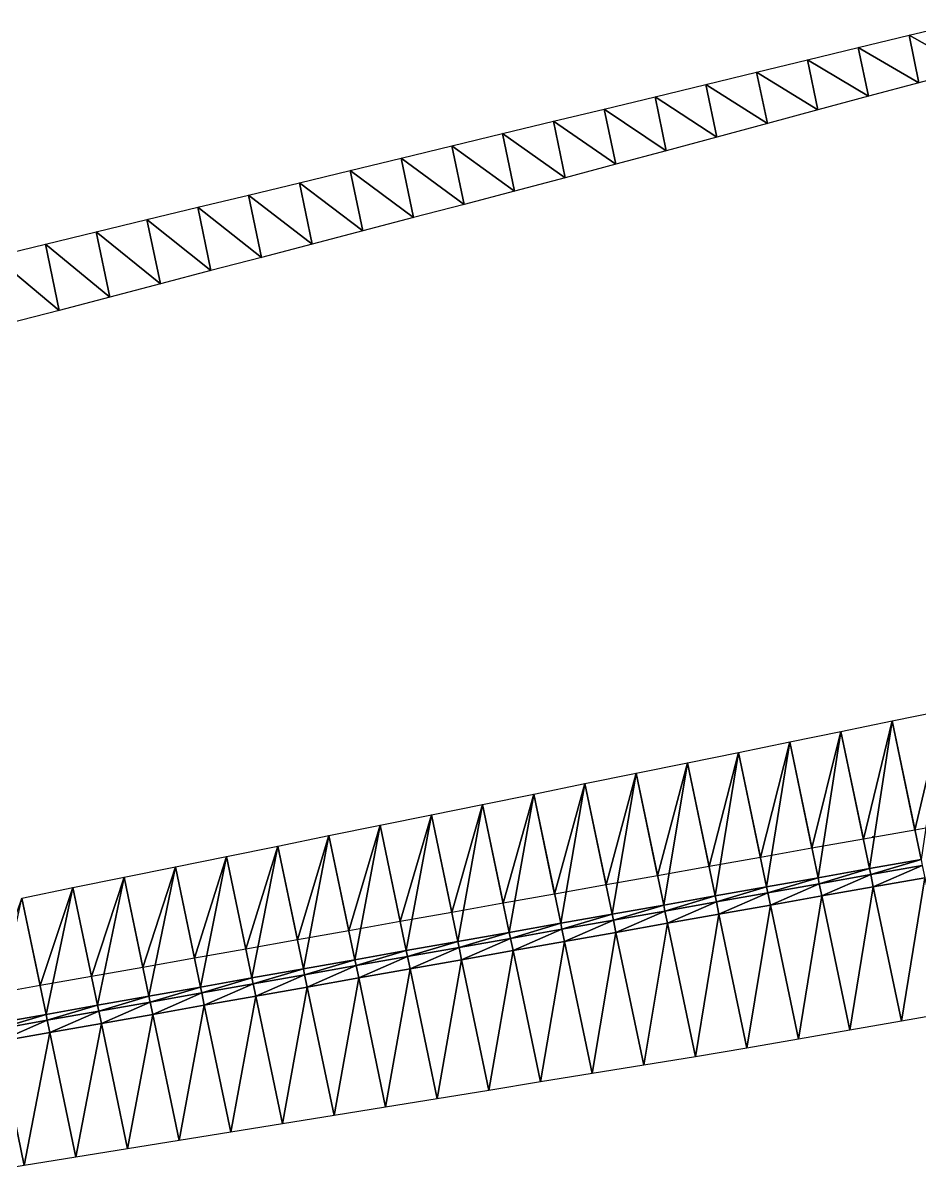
# Model space of a CAD drawing. Header units: metres. Extents: x 1882598 to 1885460, y 3171405 to 3171756.
# Drawn here: x 1883181.22 to 1883198.39, y 3171603.16 to 3171625.19 of the extents above; entities that cross this region are included whole.
import ezdxf

# ---------------------------------------------------------------- set-up
doc = ezdxf.new("R2010")
doc.units = ezdxf.units.M
doc.header["$MEASUREMENT"] = 0
doc.layers.add('Triangles surfaces projet', color=7, linetype='Continuous', true_color=0x848484)

msp = doc.modelspace()

# ---------------------------------------------------------------- linework, layer by layer
msp.add_point((1883197.488, 3171609.618, 151.624))
at = {"layer": 'Triangles surfaces projet'}
for points in [[(1883199.151, 3171625.194, 150.965), (1883199.336, 3171624.311, 150.988), (1883198.179, 3171624.959, 150.97), (1883199.151, 3171625.194, 150.965)], [(1883199.151, 3171625.194, 151.315), (1883199.336, 3171624.311, 151.338), (1883198.179, 3171624.959, 151.32), (1883199.151, 3171625.194, 151.315)], [(1883197.206, 3171624.724, 150.975), (1883198.179, 3171624.959, 150.97), (1883198.368, 3171624.051, 150.993), (1883197.206, 3171624.724, 150.975)], [(1883198.179, 3171624.959, 151.32), (1883198.368, 3171624.051, 151.343), (1883197.206, 3171624.724, 151.325), (1883198.179, 3171624.959, 151.32)], [(1883199.336, 3171624.311, 150.988), (1883198.368, 3171624.051, 150.993), (1883198.179, 3171624.959, 150.97), (1883199.336, 3171624.311, 150.988)], [(1883199.336, 3171624.311, 151.338), (1883198.368, 3171624.051, 151.343), (1883198.179, 3171624.959, 151.32), (1883199.336, 3171624.311, 151.338)], [(1883197.206, 3171624.724, 150.975), (1883197.401, 3171623.791, 150.999), (1883196.234, 3171624.489, 150.98), (1883197.206, 3171624.724, 150.975)], [(1883197.206, 3171624.724, 151.325), (1883197.401, 3171623.791, 151.349), (1883196.234, 3171624.489, 151.33), (1883197.206, 3171624.724, 151.325)], [(1883197.206, 3171624.724, 150.975), (1883198.368, 3171624.051, 150.993), (1883197.401, 3171623.791, 150.999), (1883197.206, 3171624.724, 150.975)], [(1883198.368, 3171624.051, 151.343), (1883197.401, 3171623.791, 151.349), (1883197.206, 3171624.724, 151.325), (1883198.368, 3171624.051, 151.343)], [(1883196.434, 3171623.531, 151.004), (1883195.261, 3171624.254, 150.985), (1883196.234, 3171624.489, 150.98), (1883196.434, 3171623.531, 151.004)], [(1883196.234, 3171624.489, 151.33), (1883196.434, 3171623.531, 151.354), (1883195.261, 3171624.254, 151.335), (1883196.234, 3171624.489, 151.33)], [(1883197.401, 3171623.791, 150.999), (1883196.434, 3171623.531, 151.004), (1883196.234, 3171624.489, 150.98), (1883197.401, 3171623.791, 150.999)], [(1883197.401, 3171623.791, 151.349), (1883196.434, 3171623.531, 151.354), (1883196.234, 3171624.489, 151.33), (1883197.401, 3171623.791, 151.349)], [(1883195.261, 3171624.254, 150.985), (1883195.467, 3171623.27, 151.01), (1883194.289, 3171624.018, 150.99), (1883195.261, 3171624.254, 150.985)], [(1883195.261, 3171624.254, 151.335), (1883195.467, 3171623.27, 151.36), (1883194.289, 3171624.018, 151.34), (1883195.261, 3171624.254, 151.335)], [(1883195.467, 3171623.27, 151.01), (1883195.261, 3171624.254, 150.985), (1883196.434, 3171623.531, 151.004), (1883195.467, 3171623.27, 151.01)], [(1883196.434, 3171623.531, 151.354), (1883195.467, 3171623.27, 151.36), (1883195.261, 3171624.254, 151.335), (1883196.434, 3171623.531, 151.354)], [(1883194.289, 3171624.018, 150.99), (1883194.499, 3171623.01, 151.015), (1883193.317, 3171623.783, 150.995), (1883194.289, 3171624.018, 150.99)], [(1883194.289, 3171624.018, 151.34), (1883194.499, 3171623.01, 151.365), (1883193.317, 3171623.783, 151.345), (1883194.289, 3171624.018, 151.34)], [(1883195.467, 3171623.27, 151.01), (1883194.499, 3171623.01, 151.015), (1883194.289, 3171624.018, 150.99), (1883195.467, 3171623.27, 151.01)], [(1883194.289, 3171624.018, 151.34), (1883195.467, 3171623.27, 151.36), (1883194.499, 3171623.01, 151.365), (1883194.289, 3171624.018, 151.34)], [(1883193.532, 3171622.75, 151.021), (1883192.344, 3171623.548, 151), (1883193.317, 3171623.783, 150.995), (1883193.532, 3171622.75, 151.021)], [(1883193.317, 3171623.783, 151.345), (1883193.532, 3171622.75, 151.371), (1883192.344, 3171623.548, 151.35), (1883193.317, 3171623.783, 151.345)], [(1883193.532, 3171622.75, 151.021), (1883193.317, 3171623.783, 150.995), (1883194.499, 3171623.01, 151.015), (1883193.532, 3171622.75, 151.021)], [(1883193.317, 3171623.783, 151.345), (1883194.499, 3171623.01, 151.365), (1883193.532, 3171622.75, 151.371), (1883193.317, 3171623.783, 151.345)], [(1883191.372, 3171623.313, 151.004), (1883192.344, 3171623.548, 151), (1883192.565, 3171622.49, 151.027), (1883191.372, 3171623.313, 151.004)], [(1883192.344, 3171623.548, 151.35), (1883192.565, 3171622.49, 151.377), (1883191.372, 3171623.313, 151.354), (1883192.344, 3171623.548, 151.35)], [(1883192.565, 3171622.49, 151.027), (1883192.344, 3171623.548, 151), (1883193.532, 3171622.75, 151.021), (1883192.565, 3171622.49, 151.027)], [(1883192.344, 3171623.548, 151.35), (1883193.532, 3171622.75, 151.371), (1883192.565, 3171622.49, 151.377), (1883192.344, 3171623.548, 151.35)], [(1883191.598, 3171622.23, 151.032), (1883190.399, 3171623.078, 151.009), (1883191.372, 3171623.313, 151.004), (1883191.598, 3171622.23, 151.032)], [(1883191.372, 3171623.313, 151.354), (1883191.598, 3171622.23, 151.382), (1883190.399, 3171623.078, 151.359), (1883191.372, 3171623.313, 151.354)], [(1883192.565, 3171622.49, 151.027), (1883191.598, 3171622.23, 151.032), (1883191.372, 3171623.313, 151.004), (1883192.565, 3171622.49, 151.027)], [(1883191.372, 3171623.313, 151.354), (1883192.565, 3171622.49, 151.377), (1883191.598, 3171622.23, 151.382), (1883191.372, 3171623.313, 151.354)], [(1883190.629, 3171621.976, 151.037), (1883189.427, 3171622.843, 151.014), (1883190.399, 3171623.078, 151.009), (1883190.629, 3171621.976, 151.037)], [(1883190.399, 3171623.078, 151.359), (1883190.629, 3171621.976, 151.387), (1883189.427, 3171622.843, 151.364), (1883190.399, 3171623.078, 151.359)], [(1883190.629, 3171621.976, 151.037), (1883190.399, 3171623.078, 151.009), (1883191.598, 3171622.23, 151.032), (1883190.629, 3171621.976, 151.037)], [(1883191.598, 3171622.23, 151.382), (1883190.629, 3171621.976, 151.387), (1883190.399, 3171623.078, 151.359), (1883191.598, 3171622.23, 151.382)], [(1883189.661, 3171621.722, 151.043), (1883188.454, 3171622.607, 151.019), (1883189.427, 3171622.843, 151.014), (1883189.661, 3171621.722, 151.043)], [(1883189.427, 3171622.843, 151.364), (1883189.661, 3171621.722, 151.393), (1883188.454, 3171622.607, 151.369), (1883189.427, 3171622.843, 151.364)], [(1883189.661, 3171621.722, 151.043), (1883189.427, 3171622.843, 151.014), (1883190.629, 3171621.976, 151.037), (1883189.661, 3171621.722, 151.043)], [(1883190.629, 3171621.976, 151.387), (1883189.661, 3171621.722, 151.393), (1883189.427, 3171622.843, 151.364), (1883190.629, 3171621.976, 151.387)], [(1883188.692, 3171621.469, 151.048), (1883187.482, 3171622.372, 151.024), (1883188.454, 3171622.607, 151.019), (1883188.692, 3171621.469, 151.048)], [(1883188.454, 3171622.607, 151.369), (1883188.692, 3171621.469, 151.398), (1883187.482, 3171622.372, 151.374), (1883188.454, 3171622.607, 151.369)], [(1883189.661, 3171621.722, 151.043), (1883188.692, 3171621.469, 151.048), (1883188.454, 3171622.607, 151.019), (1883189.661, 3171621.722, 151.043)], [(1883188.454, 3171622.607, 151.369), (1883189.661, 3171621.722, 151.393), (1883188.692, 3171621.469, 151.398), (1883188.454, 3171622.607, 151.369)], [(1883187.482, 3171622.372, 151.024), (1883187.723, 3171621.215, 151.054), (1883186.509, 3171622.137, 151.029), (1883187.482, 3171622.372, 151.024)], [(1883187.482, 3171622.372, 151.374), (1883187.723, 3171621.215, 151.404), (1883186.509, 3171622.137, 151.379), (1883187.482, 3171622.372, 151.374)], [(1883187.482, 3171622.372, 151.024), (1883188.692, 3171621.469, 151.048), (1883187.723, 3171621.215, 151.054), (1883187.482, 3171622.372, 151.024)], [(1883187.482, 3171622.372, 151.374), (1883188.692, 3171621.469, 151.398), (1883187.723, 3171621.215, 151.404), (1883187.482, 3171622.372, 151.374)], [(1883186.509, 3171622.137, 151.029), (1883186.755, 3171620.962, 151.059), (1883185.537, 3171621.902, 151.034), (1883186.509, 3171622.137, 151.029)], [(1883186.509, 3171622.137, 151.379), (1883186.755, 3171620.962, 151.409), (1883185.537, 3171621.902, 151.384), (1883186.509, 3171622.137, 151.379)], [(1883186.755, 3171620.962, 151.059), (1883186.509, 3171622.137, 151.029), (1883187.723, 3171621.215, 151.054), (1883186.755, 3171620.962, 151.059)], [(1883186.509, 3171622.137, 151.379), (1883187.723, 3171621.215, 151.404), (1883186.755, 3171620.962, 151.409), (1883186.509, 3171622.137, 151.379)], [(1883184.564, 3171621.667, 151.039), (1883185.537, 3171621.902, 151.034), (1883185.786, 3171620.708, 151.064), (1883184.564, 3171621.667, 151.039)], [(1883185.537, 3171621.902, 151.384), (1883185.786, 3171620.708, 151.414), (1883184.564, 3171621.667, 151.389), (1883185.537, 3171621.902, 151.384)], [(1883185.786, 3171620.708, 151.064), (1883185.537, 3171621.902, 151.034), (1883186.755, 3171620.962, 151.059), (1883185.786, 3171620.708, 151.064)], [(1883185.537, 3171621.902, 151.384), (1883186.755, 3171620.962, 151.409), (1883185.786, 3171620.708, 151.414), (1883185.537, 3171621.902, 151.384)], [(1883183.592, 3171621.431, 151.044), (1883184.564, 3171621.667, 151.039), (1883184.817, 3171620.455, 151.07), (1883183.592, 3171621.431, 151.044)], [(1883184.564, 3171621.667, 151.389), (1883184.817, 3171620.455, 151.42), (1883183.592, 3171621.431, 151.394), (1883184.564, 3171621.667, 151.389)], [(1883185.786, 3171620.708, 151.064), (1883184.817, 3171620.455, 151.07), (1883184.564, 3171621.667, 151.039), (1883185.786, 3171620.708, 151.064)], [(1883184.564, 3171621.667, 151.389), (1883185.786, 3171620.708, 151.414), (1883184.817, 3171620.455, 151.42), (1883184.564, 3171621.667, 151.389)], [(1883183.592, 3171621.431, 151.044), (1883183.849, 3171620.201, 151.075), (1883182.619, 3171621.196, 151.048), (1883183.592, 3171621.431, 151.044)], [(1883183.592, 3171621.431, 151.394), (1883183.849, 3171620.201, 151.425), (1883182.619, 3171621.196, 151.398), (1883183.592, 3171621.431, 151.394)], [(1883184.817, 3171620.455, 151.07), (1883183.849, 3171620.201, 151.075), (1883183.592, 3171621.431, 151.044), (1883184.817, 3171620.455, 151.07)], [(1883183.592, 3171621.431, 151.394), (1883184.817, 3171620.455, 151.42), (1883183.849, 3171620.201, 151.425), (1883183.592, 3171621.431, 151.394)], [(1883182.88, 3171619.947, 151.08), (1883181.647, 3171620.961, 151.053), (1883182.619, 3171621.196, 151.048), (1883182.88, 3171619.947, 151.08)], [(1883182.619, 3171621.196, 151.398), (1883182.88, 3171619.947, 151.43), (1883181.647, 3171620.961, 151.403), (1883182.619, 3171621.196, 151.398)], [(1883182.619, 3171621.196, 151.048), (1883183.849, 3171620.201, 151.075), (1883182.88, 3171619.947, 151.08), (1883182.619, 3171621.196, 151.048)], [(1883182.619, 3171621.196, 151.398), (1883183.849, 3171620.201, 151.425), (1883182.88, 3171619.947, 151.43), (1883182.619, 3171621.196, 151.398)], [(1883181.911, 3171619.694, 151.086), (1883180.675, 3171620.726, 151.058), (1883181.647, 3171620.961, 151.053), (1883181.911, 3171619.694, 151.086)], [(1883181.647, 3171620.961, 151.403), (1883181.911, 3171619.694, 151.436), (1883180.675, 3171620.726, 151.408), (1883181.647, 3171620.961, 151.403)], [(1883181.647, 3171620.961, 151.053), (1883182.88, 3171619.947, 151.08), (1883181.911, 3171619.694, 151.086), (1883181.647, 3171620.961, 151.053)], [(1883181.647, 3171620.961, 151.403), (1883182.88, 3171619.947, 151.43), (1883181.911, 3171619.694, 151.436), (1883181.647, 3171620.961, 151.403)], [(1883180.943, 3171619.44, 151.091), (1883180.675, 3171620.726, 151.058), (1883181.911, 3171619.694, 151.086), (1883180.943, 3171619.44, 151.091)], [(1883180.675, 3171620.726, 151.408), (1883181.911, 3171619.694, 151.436), (1883180.943, 3171619.44, 151.441), (1883180.675, 3171620.726, 151.408)], [(1883198.408, 3171609.181, 150.968), (1883197.854, 3171611.833, 151.036), (1883198.834, 3171612.034, 151.032), (1883198.408, 3171609.181, 150.968)], [(1883198.834, 3171612.034, 151.382), (1883198.29, 3171609.745, 151.333), (1883197.854, 3171611.833, 151.386), (1883198.834, 3171612.034, 151.382)], [(1883199.275, 3171609.92, 151.328), (1883198.29, 3171609.745, 151.333), (1883198.834, 3171612.034, 151.382), (1883199.275, 3171609.92, 151.328)], [(1883197.422, 3171609.006, 150.973), (1883196.874, 3171611.633, 151.04), (1883197.854, 3171611.833, 151.036), (1883197.422, 3171609.006, 150.973)], [(1883197.854, 3171611.833, 151.386), (1883197.305, 3171609.57, 151.338), (1883196.874, 3171611.633, 151.39), (1883197.854, 3171611.833, 151.386)], [(1883198.29, 3171609.745, 151.333), (1883197.305, 3171609.57, 151.338), (1883197.854, 3171611.833, 151.386), (1883198.29, 3171609.745, 151.333)], [(1883197.422, 3171609.006, 150.973), (1883197.854, 3171611.833, 151.036), (1883198.408, 3171609.181, 150.968), (1883197.422, 3171609.006, 150.973)], [(1883196.874, 3171611.633, 151.04), (1883196.437, 3171608.832, 150.978), (1883195.895, 3171611.432, 151.045), (1883196.874, 3171611.633, 151.04)], [(1883196.874, 3171611.633, 151.39), (1883196.32, 3171609.395, 151.342), (1883195.895, 3171611.432, 151.395), (1883196.874, 3171611.633, 151.39)], [(1883197.305, 3171609.57, 151.338), (1883196.32, 3171609.395, 151.342), (1883196.874, 3171611.633, 151.39), (1883197.305, 3171609.57, 151.338)], [(1883196.437, 3171608.832, 150.978), (1883196.874, 3171611.633, 151.04), (1883197.422, 3171609.006, 150.973), (1883196.437, 3171608.832, 150.978)], [(1883193.935, 3171611.031, 151.053), (1883194.915, 3171611.232, 151.049), (1883194.467, 3171608.483, 150.988), (1883193.935, 3171611.031, 151.053)], [(1883194.915, 3171611.232, 151.399), (1883194.35, 3171609.044, 151.352), (1883193.935, 3171611.031, 151.403), (1883194.915, 3171611.232, 151.399)], [(1883195.335, 3171609.219, 151.347), (1883194.35, 3171609.044, 151.352), (1883194.915, 3171611.232, 151.399), (1883195.335, 3171609.219, 151.347)], [(1883195.452, 3171608.658, 150.983), (1883194.467, 3171608.483, 150.988), (1883194.915, 3171611.232, 151.049), (1883195.452, 3171608.658, 150.983)], [(1883195.895, 3171611.432, 151.045), (1883195.452, 3171608.658, 150.983), (1883194.915, 3171611.232, 151.049), (1883195.895, 3171611.432, 151.045)], [(1883195.895, 3171611.432, 151.395), (1883195.335, 3171609.219, 151.347), (1883194.915, 3171611.232, 151.399), (1883195.895, 3171611.432, 151.395)], [(1883196.32, 3171609.395, 151.342), (1883195.335, 3171609.219, 151.347), (1883195.895, 3171611.432, 151.395), (1883196.32, 3171609.395, 151.342)], [(1883195.452, 3171608.658, 150.983), (1883195.895, 3171611.432, 151.045), (1883196.437, 3171608.832, 150.978), (1883195.452, 3171608.658, 150.983)], [(1883193.935, 3171611.031, 151.053), (1883193.482, 3171608.309, 150.993), (1883192.955, 3171610.832, 151.057), (1883193.935, 3171611.031, 151.053)], [(1883193.935, 3171611.031, 151.403), (1883193.365, 3171608.869, 151.357), (1883192.955, 3171610.832, 151.407), (1883193.935, 3171611.031, 151.403)], [(1883194.35, 3171609.044, 151.352), (1883193.365, 3171608.869, 151.357), (1883193.935, 3171611.031, 151.403), (1883194.35, 3171609.044, 151.352)], [(1883194.467, 3171608.483, 150.988), (1883193.482, 3171608.309, 150.993), (1883193.935, 3171611.031, 151.053), (1883194.467, 3171608.483, 150.988)], [(1883191.975, 3171610.633, 151.061), (1883192.955, 3171610.832, 151.057), (1883192.497, 3171608.135, 150.998), (1883191.975, 3171610.633, 151.061)], [(1883192.955, 3171610.832, 151.407), (1883192.38, 3171608.694, 151.362), (1883191.975, 3171610.633, 151.411), (1883192.955, 3171610.832, 151.407)], [(1883193.365, 3171608.869, 151.357), (1883192.38, 3171608.694, 151.362), (1883192.955, 3171610.832, 151.407), (1883193.365, 3171608.869, 151.357)], [(1883192.497, 3171608.135, 150.998), (1883192.955, 3171610.832, 151.057), (1883193.482, 3171608.309, 150.993), (1883192.497, 3171608.135, 150.998)], [(1883190.995, 3171610.434, 151.066), (1883191.975, 3171610.633, 151.061), (1883191.511, 3171607.96, 151.002), (1883190.995, 3171610.434, 151.066)], [(1883191.975, 3171610.633, 151.411), (1883191.395, 3171608.518, 151.367), (1883190.995, 3171610.434, 151.416), (1883191.975, 3171610.633, 151.411)], [(1883192.38, 3171608.694, 151.362), (1883191.395, 3171608.518, 151.367), (1883191.975, 3171610.633, 151.411), (1883192.38, 3171608.694, 151.362)], [(1883192.497, 3171608.135, 150.998), (1883191.511, 3171607.96, 151.002), (1883191.975, 3171610.633, 151.061), (1883192.497, 3171608.135, 150.998)], [(1883190.015, 3171610.235, 151.07), (1883190.995, 3171610.434, 151.066), (1883190.526, 3171607.786, 151.007), (1883190.015, 3171610.235, 151.07)], [(1883190.995, 3171610.434, 151.416), (1883190.41, 3171608.343, 151.372), (1883190.015, 3171610.235, 151.42), (1883190.995, 3171610.434, 151.416)], [(1883191.395, 3171608.518, 151.367), (1883190.41, 3171608.343, 151.372), (1883190.995, 3171610.434, 151.416), (1883191.395, 3171608.518, 151.367)], [(1883190.995, 3171610.434, 151.066), (1883191.511, 3171607.96, 151.002), (1883190.526, 3171607.786, 151.007), (1883190.995, 3171610.434, 151.066)], [(1883190.015, 3171610.235, 151.07), (1883189.541, 3171607.612, 151.012), (1883189.035, 3171610.036, 151.074), (1883190.015, 3171610.235, 151.07)], [(1883190.015, 3171610.235, 151.42), (1883189.425, 3171608.168, 151.376), (1883189.035, 3171610.036, 151.424), (1883190.015, 3171610.235, 151.42)], [(1883190.41, 3171608.343, 151.372), (1883189.425, 3171608.168, 151.376), (1883190.015, 3171610.235, 151.42), (1883190.41, 3171608.343, 151.372)], [(1883189.541, 3171607.612, 151.012), (1883190.015, 3171610.235, 151.07), (1883190.526, 3171607.786, 151.007), (1883189.541, 3171607.612, 151.012)], [(1883188.556, 3171607.437, 151.017), (1883188.055, 3171609.837, 151.078), (1883189.035, 3171610.036, 151.074), (1883188.556, 3171607.437, 151.017)], [(1883189.035, 3171610.036, 151.424), (1883188.44, 3171607.993, 151.381), (1883188.055, 3171609.837, 151.428), (1883189.035, 3171610.036, 151.424)], [(1883189.425, 3171608.168, 151.376), (1883188.44, 3171607.993, 151.381), (1883189.035, 3171610.036, 151.424), (1883189.425, 3171608.168, 151.376)], [(1883189.541, 3171607.612, 151.012), (1883188.556, 3171607.437, 151.017), (1883189.035, 3171610.036, 151.074), (1883189.541, 3171607.612, 151.012)], [(1883187.571, 3171607.263, 151.022), (1883187.075, 3171609.638, 151.083), (1883188.055, 3171609.837, 151.078), (1883187.571, 3171607.263, 151.022)], [(1883188.055, 3171609.837, 151.428), (1883187.455, 3171607.817, 151.386), (1883187.075, 3171609.638, 151.433), (1883188.055, 3171609.837, 151.428)], [(1883188.44, 3171607.993, 151.381), (1883187.455, 3171607.817, 151.386), (1883188.055, 3171609.837, 151.428), (1883188.44, 3171607.993, 151.381)], [(1883188.055, 3171609.837, 151.078), (1883188.556, 3171607.437, 151.017), (1883187.571, 3171607.263, 151.022), (1883188.055, 3171609.837, 151.078)], [(1883186.586, 3171607.089, 151.027), (1883186.095, 3171609.439, 151.087), (1883187.075, 3171609.638, 151.083), (1883186.586, 3171607.089, 151.027)], [(1883187.075, 3171609.638, 151.433), (1883186.47, 3171607.642, 151.391), (1883186.095, 3171609.439, 151.437), (1883187.075, 3171609.638, 151.433)], [(1883187.455, 3171607.817, 151.386), (1883186.47, 3171607.642, 151.391), (1883187.075, 3171609.638, 151.433), (1883187.455, 3171607.817, 151.386)], [(1883187.075, 3171609.638, 151.083), (1883187.571, 3171607.263, 151.022), (1883186.586, 3171607.089, 151.027), (1883187.075, 3171609.638, 151.083)], [(1883184.615, 3171606.74, 151.037), (1883184.135, 3171609.041, 151.095), (1883185.115, 3171609.24, 151.091), (1883184.615, 3171606.74, 151.037)], [(1883185.115, 3171609.24, 151.441), (1883184.5, 3171607.292, 151.401), (1883184.135, 3171609.041, 151.445), (1883185.115, 3171609.24, 151.441)], [(1883185.485, 3171607.467, 151.396), (1883184.5, 3171607.292, 151.401), (1883185.115, 3171609.24, 151.441), (1883185.485, 3171607.467, 151.396)], [(1883184.615, 3171606.74, 151.037), (1883185.115, 3171609.24, 151.091), (1883185.6, 3171606.914, 151.032), (1883184.615, 3171606.74, 151.037)], [(1883186.095, 3171609.439, 151.087), (1883185.6, 3171606.914, 151.032), (1883185.115, 3171609.24, 151.091), (1883186.095, 3171609.439, 151.087)], [(1883186.095, 3171609.439, 151.437), (1883185.485, 3171607.467, 151.396), (1883185.115, 3171609.24, 151.441), (1883186.095, 3171609.439, 151.437)], [(1883186.47, 3171607.642, 151.391), (1883185.485, 3171607.467, 151.396), (1883186.095, 3171609.439, 151.437), (1883186.47, 3171607.642, 151.391)], [(1883186.095, 3171609.439, 151.087), (1883186.586, 3171607.089, 151.027), (1883185.6, 3171606.914, 151.032), (1883186.095, 3171609.439, 151.087)], [(1883183.63, 3171606.566, 151.041), (1883183.155, 3171608.842, 151.1), (1883184.135, 3171609.041, 151.095), (1883183.63, 3171606.566, 151.041)], [(1883184.135, 3171609.041, 151.445), (1883183.515, 3171607.116, 151.405), (1883183.155, 3171608.842, 151.45), (1883184.135, 3171609.041, 151.445)], [(1883184.5, 3171607.292, 151.401), (1883183.515, 3171607.116, 151.405), (1883184.135, 3171609.041, 151.445), (1883184.5, 3171607.292, 151.401)], [(1883184.615, 3171606.74, 151.037), (1883183.63, 3171606.566, 151.041), (1883184.135, 3171609.041, 151.095), (1883184.615, 3171606.74, 151.037)], [(1883197.422, 3171609.006, 150.973), (1883198.408, 3171609.181, 150.968), (1883197.446, 3171608.893, 150.97), (1883197.422, 3171609.006, 150.973)], [(1883198.408, 3171609.181, 150.968), (1883198.431, 3171609.067, 150.965), (1883197.446, 3171608.893, 150.97), (1883198.408, 3171609.181, 150.968)], [(1883197.446, 3171608.893, 150.97), (1883198.431, 3171609.067, 150.965), (1883197.495, 3171608.657, 151.211), (1883197.446, 3171608.893, 150.97)], [(1883197.495, 3171608.657, 151.211), (1883198.431, 3171609.067, 150.965), (1883198.48, 3171608.831, 151.206), (1883197.495, 3171608.657, 151.211)], [(1883183.155, 3171608.842, 151.1), (1883182.645, 3171606.391, 151.046), (1883182.175, 3171608.643, 151.104), (1883183.155, 3171608.842, 151.1)], [(1883183.155, 3171608.842, 151.45), (1883182.53, 3171606.941, 151.41), (1883182.175, 3171608.643, 151.454), (1883183.155, 3171608.842, 151.45)], [(1883183.515, 3171607.116, 151.405), (1883182.53, 3171606.941, 151.41), (1883183.155, 3171608.842, 151.45), (1883183.515, 3171607.116, 151.405)], [(1883183.155, 3171608.842, 151.1), (1883183.63, 3171606.566, 151.041), (1883182.645, 3171606.391, 151.046), (1883183.155, 3171608.842, 151.1)], [(1883195.476, 3171608.544, 150.98), (1883195.452, 3171608.658, 150.983), (1883196.437, 3171608.832, 150.978), (1883195.476, 3171608.544, 150.98)], [(1883196.437, 3171608.832, 150.978), (1883196.461, 3171608.718, 150.975), (1883195.476, 3171608.544, 150.98), (1883196.437, 3171608.832, 150.978)], [(1883196.461, 3171608.718, 150.975), (1883196.437, 3171608.832, 150.978), (1883197.422, 3171609.006, 150.973), (1883196.461, 3171608.718, 150.975)], [(1883197.422, 3171609.006, 150.973), (1883197.446, 3171608.893, 150.97), (1883196.461, 3171608.718, 150.975), (1883197.422, 3171609.006, 150.973)], [(1883196.51, 3171608.483, 151.216), (1883196.461, 3171608.718, 150.975), (1883197.446, 3171608.893, 150.97), (1883196.51, 3171608.483, 151.216)], [(1883197.495, 3171608.657, 151.211), (1883196.51, 3171608.483, 151.216), (1883197.446, 3171608.893, 150.97), (1883197.495, 3171608.657, 151.211)], [(1883197.495, 3171608.657, 151.211), (1883198.48, 3171608.831, 151.206), (1883198.032, 3171606.087, 152.961), (1883197.495, 3171608.657, 151.211)], [(1883199.017, 3171606.259, 152.958), (1883198.032, 3171606.087, 152.961), (1883198.48, 3171608.831, 151.206), (1883199.017, 3171606.259, 152.958)], [(1883181.66, 3171606.217, 151.051), (1883181.195, 3171608.444, 151.108), (1883182.175, 3171608.643, 151.104), (1883181.66, 3171606.217, 151.051)], [(1883182.175, 3171608.643, 151.454), (1883181.545, 3171606.766, 151.415), (1883181.195, 3171608.444, 151.458), (1883182.175, 3171608.643, 151.454)], [(1883182.53, 3171606.941, 151.41), (1883181.545, 3171606.766, 151.415), (1883182.175, 3171608.643, 151.454), (1883182.53, 3171606.941, 151.41)], [(1883182.645, 3171606.391, 151.046), (1883181.66, 3171606.217, 151.051), (1883182.175, 3171608.643, 151.104), (1883182.645, 3171606.391, 151.046)], [(1883194.491, 3171608.37, 150.985), (1883194.467, 3171608.483, 150.988), (1883195.452, 3171608.658, 150.983), (1883194.491, 3171608.37, 150.985)], [(1883195.452, 3171608.658, 150.983), (1883195.476, 3171608.544, 150.98), (1883194.491, 3171608.37, 150.985), (1883195.452, 3171608.658, 150.983)], [(1883195.525, 3171608.308, 151.221), (1883195.476, 3171608.544, 150.98), (1883196.461, 3171608.718, 150.975), (1883195.525, 3171608.308, 151.221)], [(1883196.461, 3171608.718, 150.975), (1883196.51, 3171608.483, 151.216), (1883195.525, 3171608.308, 151.221), (1883196.461, 3171608.718, 150.975)], [(1883197.046, 3171605.916, 152.964), (1883196.51, 3171608.483, 151.216), (1883197.495, 3171608.657, 151.211), (1883197.046, 3171605.916, 152.964)], [(1883197.495, 3171608.657, 151.211), (1883198.032, 3171606.087, 152.961), (1883197.046, 3171605.916, 152.964), (1883197.495, 3171608.657, 151.211)], [(1883181.545, 3171606.766, 151.415), (1883180.56, 3171606.59, 151.42), (1883181.195, 3171608.444, 151.458), (1883181.545, 3171606.766, 151.415)], [(1883180.675, 3171606.043, 151.056), (1883181.195, 3171608.444, 151.108), (1883181.66, 3171606.217, 151.051), (1883180.675, 3171606.043, 151.056)], [(1883194.467, 3171608.483, 150.988), (1883193.505, 3171608.195, 150.99), (1883193.482, 3171608.309, 150.993), (1883194.467, 3171608.483, 150.988)], [(1883194.467, 3171608.483, 150.988), (1883194.491, 3171608.37, 150.985), (1883193.505, 3171608.195, 150.99), (1883194.467, 3171608.483, 150.988)], [(1883193.555, 3171607.96, 151.23), (1883193.505, 3171608.195, 150.99), (1883194.491, 3171608.37, 150.985), (1883193.555, 3171607.96, 151.23)], [(1883194.491, 3171608.37, 150.985), (1883194.54, 3171608.134, 151.226), (1883193.555, 3171607.96, 151.23), (1883194.491, 3171608.37, 150.985)], [(1883194.54, 3171608.134, 151.226), (1883194.491, 3171608.37, 150.985), (1883195.476, 3171608.544, 150.98), (1883194.54, 3171608.134, 151.226)], [(1883194.54, 3171608.134, 151.226), (1883195.476, 3171608.544, 150.98), (1883195.525, 3171608.308, 151.221), (1883194.54, 3171608.134, 151.226)], [(1883196.06, 3171605.744, 152.967), (1883195.525, 3171608.308, 151.221), (1883196.51, 3171608.483, 151.216), (1883196.06, 3171605.744, 152.967)], [(1883196.51, 3171608.483, 151.216), (1883197.046, 3171605.916, 152.964), (1883196.06, 3171605.744, 152.967), (1883196.51, 3171608.483, 151.216)], [(1883191.511, 3171607.96, 151.002), (1883192.497, 3171608.135, 150.998), (1883191.535, 3171607.847, 151), (1883191.511, 3171607.96, 151.002)], [(1883192.497, 3171608.135, 150.998), (1883192.52, 3171608.021, 150.995), (1883191.535, 3171607.847, 151), (1883192.497, 3171608.135, 150.998)], [(1883192.52, 3171608.021, 150.995), (1883192.497, 3171608.135, 150.998), (1883193.482, 3171608.309, 150.993), (1883192.52, 3171608.021, 150.995)], [(1883192.52, 3171608.021, 150.995), (1883193.482, 3171608.309, 150.993), (1883193.505, 3171608.195, 150.99), (1883192.52, 3171608.021, 150.995)], [(1883192.52, 3171608.021, 150.995), (1883193.505, 3171608.195, 150.99), (1883192.569, 3171607.786, 151.235), (1883192.52, 3171608.021, 150.995)], [(1883193.505, 3171608.195, 150.99), (1883193.555, 3171607.96, 151.23), (1883192.569, 3171607.786, 151.235), (1883193.505, 3171608.195, 150.99)], [(1883193.555, 3171607.96, 151.23), (1883194.54, 3171608.134, 151.226), (1883194.089, 3171605.402, 152.973), (1883193.555, 3171607.96, 151.23)], [(1883194.54, 3171608.134, 151.226), (1883195.074, 3171605.572, 152.97), (1883194.089, 3171605.402, 152.973), (1883194.54, 3171608.134, 151.226)], [(1883195.074, 3171605.572, 152.97), (1883194.54, 3171608.134, 151.226), (1883195.525, 3171608.308, 151.221), (1883195.074, 3171605.572, 152.97)], [(1883195.074, 3171605.572, 152.97), (1883195.525, 3171608.308, 151.221), (1883196.06, 3171605.744, 152.967), (1883195.074, 3171605.572, 152.97)], [(1883191.511, 3171607.96, 151.002), (1883190.55, 3171607.672, 151.004), (1883190.526, 3171607.786, 151.007), (1883191.511, 3171607.96, 151.002)], [(1883191.535, 3171607.847, 151), (1883190.55, 3171607.672, 151.004), (1883191.511, 3171607.96, 151.002), (1883191.535, 3171607.847, 151)], [(1883191.584, 3171607.611, 151.24), (1883191.535, 3171607.847, 151), (1883192.52, 3171608.021, 150.995), (1883191.584, 3171607.611, 151.24)], [(1883192.52, 3171608.021, 150.995), (1883192.569, 3171607.786, 151.235), (1883191.584, 3171607.611, 151.24), (1883192.52, 3171608.021, 150.995)], [(1883192.569, 3171607.786, 151.235), (1883193.555, 3171607.96, 151.23), (1883193.1, 3171605.242, 152.968), (1883192.569, 3171607.786, 151.235)], [(1883193.1, 3171605.242, 152.968), (1883193.555, 3171607.96, 151.23), (1883194.089, 3171605.402, 152.973), (1883193.1, 3171605.242, 152.968)], [(1883189.565, 3171607.498, 151.009), (1883189.541, 3171607.612, 151.012), (1883190.526, 3171607.786, 151.007), (1883189.565, 3171607.498, 151.009)], [(1883190.55, 3171607.672, 151.004), (1883189.565, 3171607.498, 151.009), (1883190.526, 3171607.786, 151.007), (1883190.55, 3171607.672, 151.004)], [(1883190.55, 3171607.672, 151.004), (1883191.535, 3171607.847, 151), (1883190.599, 3171607.437, 151.245), (1883190.55, 3171607.672, 151.004)], [(1883190.599, 3171607.437, 151.245), (1883191.535, 3171607.847, 151), (1883191.584, 3171607.611, 151.24), (1883190.599, 3171607.437, 151.245)], [(1883192.569, 3171607.786, 151.235), (1883192.112, 3171605.082, 152.963), (1883191.584, 3171607.611, 151.24), (1883192.569, 3171607.786, 151.235)], [(1883192.569, 3171607.786, 151.235), (1883193.1, 3171605.242, 152.968), (1883192.112, 3171605.082, 152.963), (1883192.569, 3171607.786, 151.235)], [(1883188.58, 3171607.324, 151.014), (1883188.556, 3171607.437, 151.017), (1883189.541, 3171607.612, 151.012), (1883188.58, 3171607.324, 151.014)], [(1883189.541, 3171607.612, 151.012), (1883189.565, 3171607.498, 151.009), (1883188.58, 3171607.324, 151.014), (1883189.541, 3171607.612, 151.012)], [(1883188.58, 3171607.324, 151.014), (1883189.565, 3171607.498, 151.009), (1883188.629, 3171607.088, 151.255), (1883188.58, 3171607.324, 151.014)], [(1883188.629, 3171607.088, 151.255), (1883189.565, 3171607.498, 151.009), (1883189.614, 3171607.263, 151.25), (1883188.629, 3171607.088, 151.255)], [(1883190.55, 3171607.672, 151.004), (1883189.614, 3171607.263, 151.25), (1883189.565, 3171607.498, 151.009), (1883190.55, 3171607.672, 151.004)], [(1883189.614, 3171607.263, 151.25), (1883190.55, 3171607.672, 151.004), (1883190.599, 3171607.437, 151.245), (1883189.614, 3171607.263, 151.25)], [(1883190.599, 3171607.437, 151.245), (1883191.584, 3171607.611, 151.24), (1883191.124, 3171604.922, 152.958), (1883190.599, 3171607.437, 151.245)], [(1883191.124, 3171604.922, 152.958), (1883191.584, 3171607.611, 151.24), (1883192.112, 3171605.082, 152.963), (1883191.124, 3171604.922, 152.958)], [(1883186.609, 3171606.975, 151.024), (1883186.586, 3171607.089, 151.027), (1883187.571, 3171607.263, 151.022), (1883186.609, 3171606.975, 151.024)], [(1883187.594, 3171607.149, 151.019), (1883186.609, 3171606.975, 151.024), (1883187.571, 3171607.263, 151.022), (1883187.594, 3171607.149, 151.019)], [(1883188.556, 3171607.437, 151.017), (1883187.594, 3171607.149, 151.019), (1883187.571, 3171607.263, 151.022), (1883188.556, 3171607.437, 151.017)], [(1883188.58, 3171607.324, 151.014), (1883187.594, 3171607.149, 151.019), (1883188.556, 3171607.437, 151.017), (1883188.58, 3171607.324, 151.014)], [(1883187.594, 3171607.149, 151.019), (1883188.58, 3171607.324, 151.014), (1883187.644, 3171606.914, 151.26), (1883187.594, 3171607.149, 151.019)], [(1883188.629, 3171607.088, 151.255), (1883187.644, 3171606.914, 151.26), (1883188.58, 3171607.324, 151.014), (1883188.629, 3171607.088, 151.255)], [(1883188.629, 3171607.088, 151.255), (1883189.614, 3171607.263, 151.25), (1883189.148, 3171604.602, 152.948), (1883188.629, 3171607.088, 151.255)], [(1883189.148, 3171604.602, 152.948), (1883189.614, 3171607.263, 151.25), (1883190.136, 3171604.762, 152.953), (1883189.148, 3171604.602, 152.948)], [(1883190.599, 3171607.437, 151.245), (1883190.136, 3171604.762, 152.953), (1883189.614, 3171607.263, 151.25), (1883190.599, 3171607.437, 151.245)], [(1883190.599, 3171607.437, 151.245), (1883191.124, 3171604.922, 152.958), (1883190.136, 3171604.762, 152.953), (1883190.599, 3171607.437, 151.245)], [(1883185.624, 3171606.801, 151.029), (1883185.6, 3171606.914, 151.032), (1883186.586, 3171607.089, 151.027), (1883185.624, 3171606.801, 151.029)], [(1883185.624, 3171606.801, 151.029), (1883186.586, 3171607.089, 151.027), (1883186.609, 3171606.975, 151.024), (1883185.624, 3171606.801, 151.029)], [(1883186.658, 3171606.74, 151.264), (1883186.609, 3171606.975, 151.024), (1883187.594, 3171607.149, 151.019), (1883186.658, 3171606.74, 151.264)], [(1883187.594, 3171607.149, 151.019), (1883187.644, 3171606.914, 151.26), (1883186.658, 3171606.74, 151.264), (1883187.594, 3171607.149, 151.019)], [(1883188.16, 3171604.441, 152.944), (1883187.644, 3171606.914, 151.26), (1883188.629, 3171607.088, 151.255), (1883188.16, 3171604.441, 152.944)], [(1883188.629, 3171607.088, 151.255), (1883189.148, 3171604.602, 152.948), (1883188.16, 3171604.441, 152.944), (1883188.629, 3171607.088, 151.255)], [(1883184.615, 3171606.74, 151.037), (1883185.6, 3171606.914, 151.032), (1883184.639, 3171606.626, 151.034), (1883184.615, 3171606.74, 151.037)], [(1883184.639, 3171606.626, 151.034), (1883185.6, 3171606.914, 151.032), (1883185.624, 3171606.801, 151.029), (1883184.639, 3171606.626, 151.034)], [(1883185.624, 3171606.801, 151.029), (1883186.609, 3171606.975, 151.024), (1883185.673, 3171606.565, 151.269), (1883185.624, 3171606.801, 151.029)], [(1883185.673, 3171606.565, 151.269), (1883186.609, 3171606.975, 151.024), (1883186.658, 3171606.74, 151.264), (1883185.673, 3171606.565, 151.269)], [(1883186.658, 3171606.74, 151.264), (1883187.644, 3171606.914, 151.26), (1883187.172, 3171604.281, 152.939), (1883186.658, 3171606.74, 151.264)], [(1883187.644, 3171606.914, 151.26), (1883188.16, 3171604.441, 152.944), (1883187.172, 3171604.281, 152.939), (1883187.644, 3171606.914, 151.26)], [(1883183.654, 3171606.452, 151.039), (1883183.63, 3171606.566, 151.041), (1883184.615, 3171606.74, 151.037), (1883183.654, 3171606.452, 151.039)], [(1883184.639, 3171606.626, 151.034), (1883183.654, 3171606.452, 151.039), (1883184.615, 3171606.74, 151.037), (1883184.639, 3171606.626, 151.034)], [(1883183.703, 3171606.217, 151.279), (1883183.654, 3171606.452, 151.039), (1883184.639, 3171606.626, 151.034), (1883183.703, 3171606.217, 151.279)], [(1883184.688, 3171606.391, 151.274), (1883183.703, 3171606.217, 151.279), (1883184.639, 3171606.626, 151.034), (1883184.688, 3171606.391, 151.274)], [(1883184.639, 3171606.626, 151.034), (1883185.624, 3171606.801, 151.029), (1883184.688, 3171606.391, 151.274), (1883184.639, 3171606.626, 151.034)], [(1883185.624, 3171606.801, 151.029), (1883185.673, 3171606.565, 151.269), (1883184.688, 3171606.391, 151.274), (1883185.624, 3171606.801, 151.029)], [(1883185.673, 3171606.565, 151.269), (1883186.658, 3171606.74, 151.264), (1883186.183, 3171604.121, 152.934), (1883185.673, 3171606.565, 151.269)], [(1883186.183, 3171604.121, 152.934), (1883186.658, 3171606.74, 151.264), (1883187.172, 3171604.281, 152.939), (1883186.183, 3171604.121, 152.934)], [(1883181.683, 3171606.104, 151.048), (1883181.66, 3171606.217, 151.051), (1883182.645, 3171606.391, 151.046), (1883181.683, 3171606.104, 151.048)], [(1883182.669, 3171606.278, 151.043), (1883181.683, 3171606.104, 151.048), (1883182.645, 3171606.391, 151.046), (1883182.669, 3171606.278, 151.043)], [(1883182.645, 3171606.391, 151.046), (1883183.63, 3171606.566, 151.041), (1883182.669, 3171606.278, 151.043), (1883182.645, 3171606.391, 151.046)], [(1883182.669, 3171606.278, 151.043), (1883183.63, 3171606.566, 151.041), (1883183.654, 3171606.452, 151.039), (1883182.669, 3171606.278, 151.043)], [(1883182.718, 3171606.043, 151.284), (1883182.669, 3171606.278, 151.043), (1883183.654, 3171606.452, 151.039), (1883182.718, 3171606.043, 151.284)], [(1883183.654, 3171606.452, 151.039), (1883183.703, 3171606.217, 151.279), (1883182.718, 3171606.043, 151.284), (1883183.654, 3171606.452, 151.039)], [(1883184.207, 3171603.801, 152.924), (1883183.703, 3171606.217, 151.279), (1883184.688, 3171606.391, 151.274), (1883184.207, 3171603.801, 152.924)], [(1883184.207, 3171603.801, 152.924), (1883184.688, 3171606.391, 151.274), (1883185.195, 3171603.961, 152.929), (1883184.207, 3171603.801, 152.924)], [(1883185.195, 3171603.961, 152.929), (1883184.688, 3171606.391, 151.274), (1883185.673, 3171606.565, 151.269), (1883185.195, 3171603.961, 152.929)], [(1883185.673, 3171606.565, 151.269), (1883186.183, 3171604.121, 152.934), (1883185.195, 3171603.961, 152.929), (1883185.673, 3171606.565, 151.269)], [(1883180.675, 3171606.043, 151.056), (1883181.66, 3171606.217, 151.051), (1883180.698, 3171605.929, 151.053), (1883180.675, 3171606.043, 151.056)], [(1883181.683, 3171606.104, 151.048), (1883180.698, 3171605.929, 151.053), (1883181.66, 3171606.217, 151.051), (1883181.683, 3171606.104, 151.048)], [(1883181.683, 3171606.104, 151.048), (1883182.669, 3171606.278, 151.043), (1883181.733, 3171605.868, 151.289), (1883181.683, 3171606.104, 151.048)], [(1883181.733, 3171605.868, 151.289), (1883182.669, 3171606.278, 151.043), (1883182.718, 3171606.043, 151.284), (1883181.733, 3171605.868, 151.289)], [(1883182.718, 3171606.043, 151.284), (1883183.703, 3171606.217, 151.279), (1883183.219, 3171603.641, 152.919), (1883182.718, 3171606.043, 151.284)], [(1883183.219, 3171603.641, 152.919), (1883183.703, 3171606.217, 151.279), (1883184.207, 3171603.801, 152.924), (1883183.219, 3171603.641, 152.919)], [(1883180.747, 3171605.694, 151.293), (1883180.698, 3171605.929, 151.053), (1883181.683, 3171606.104, 151.048), (1883180.747, 3171605.694, 151.293)], [(1883181.683, 3171606.104, 151.048), (1883181.733, 3171605.868, 151.289), (1883180.747, 3171605.694, 151.293), (1883181.683, 3171606.104, 151.048)], [(1883182.718, 3171606.043, 151.284), (1883182.231, 3171603.481, 152.914), (1883181.733, 3171605.868, 151.289), (1883182.718, 3171606.043, 151.284)], [(1883183.219, 3171603.641, 152.919), (1883182.231, 3171603.481, 152.914), (1883182.718, 3171606.043, 151.284), (1883183.219, 3171603.641, 152.919)], [(1883181.243, 3171603.321, 152.91), (1883180.747, 3171605.694, 151.293), (1883181.733, 3171605.868, 151.289), (1883181.243, 3171603.321, 152.91)], [(1883182.231, 3171603.481, 152.914), (1883181.243, 3171603.321, 152.91), (1883181.733, 3171605.868, 151.289), (1883182.231, 3171603.481, 152.914)], [(1883180.747, 3171605.694, 151.293), (1883181.243, 3171603.321, 152.91), (1883180.255, 3171603.161, 152.905), (1883180.747, 3171605.694, 151.293)]]:
    msp.add_3dface(points, dxfattribs=at)

doc.saveas('drawing.dxf')
